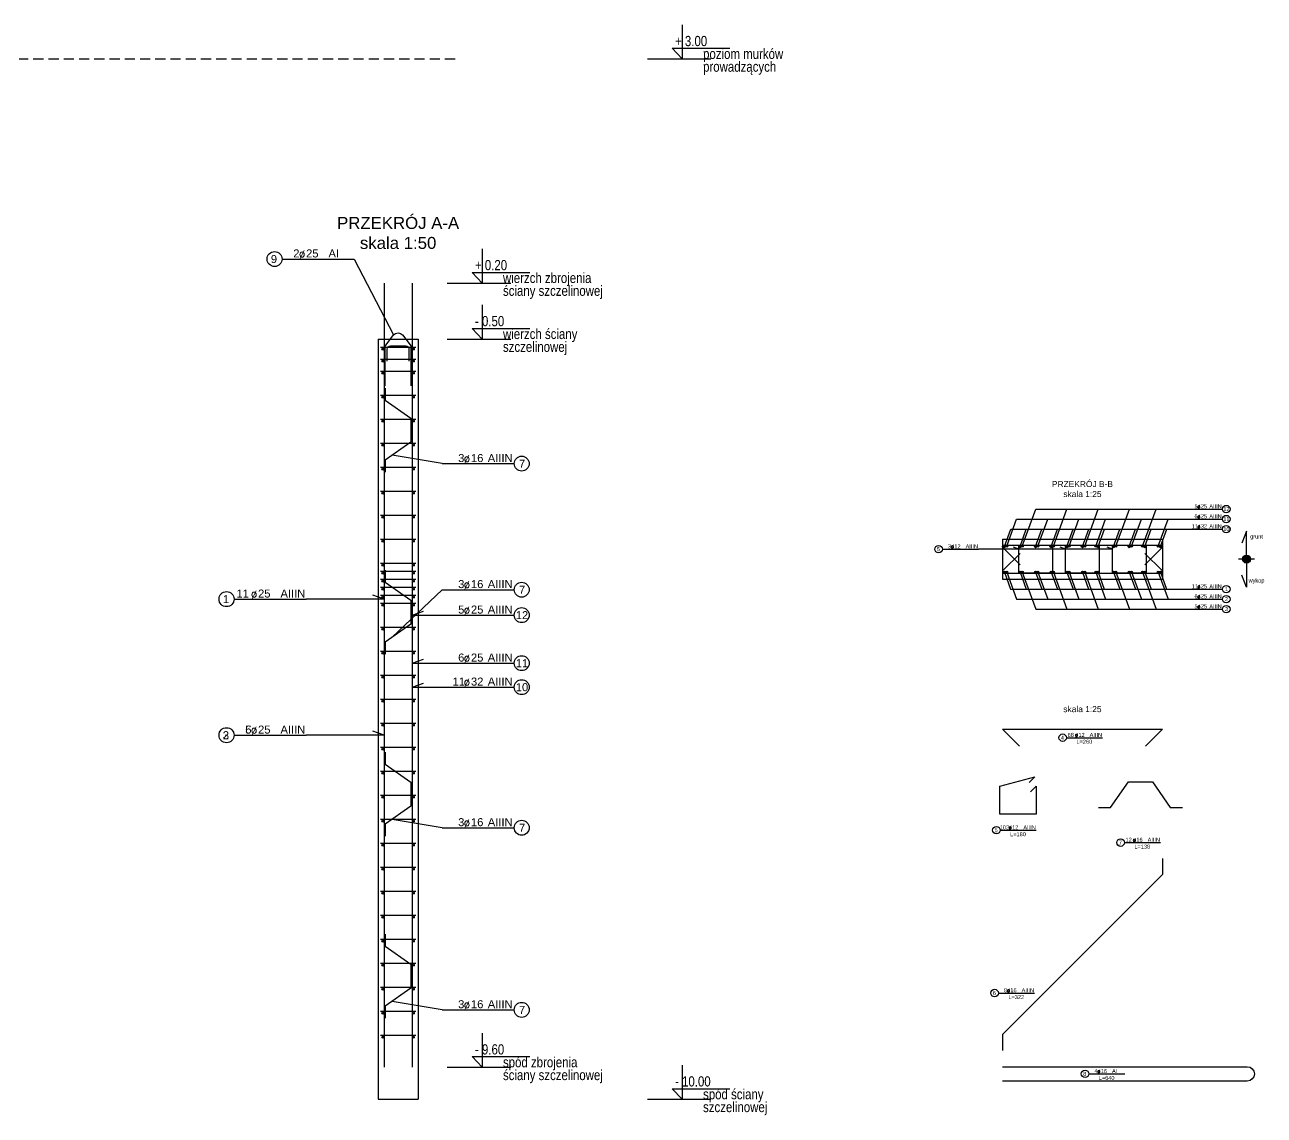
# Model space of a CAD drawing. Extents: x -5033 to 9347, y -17890 to -2362.
# Drawn here: x 3739 to 5287, y -15780 to -14417 of the extents above; entities that cross this region are included whole.
import ezdxf
from ezdxf.enums import TextEntityAlignment as Align

# ---------------------------------------------------------------- set-up
doc = ezdxf.new("R2010")
doc.units = 0
doc.header["$MEASUREMENT"] = 0
doc.linetypes.add('DASHED', pattern=[19.05, 12.7, -6.35])
for name, color, linetype in [('__SOL-KOTY_WYSOKOSCIOWE', 4, 'CONTINUOUS'), ('__SOL-OPISY', 4, 'CONTINUOUS'), ('__SOL-PRZERYWANA', 253, 'DASHED'), ('__SOL-WIDOK', 4, 'CONTINUOUS'), ('__SOL-ZBROJENIE', 3, 'CONTINUOUS')]:
    doc.layers.add(name, color=color, linetype=linetype)
doc.styles.add('ARIAL', font='arial.ttf', dxfattribs={"height": 2.5})
doc.styles.add('SIMPLEX', font='SIMPLEX.SHX', dxfattribs={"width": 0.8})
doc.styles.get("Standard").update_dxf_attribs({"font": 'arial.ttf'})

# ---------------------------------------------------------------- blocks, each defined once
blk = doc.blocks.new('OPIS_PRAWY')
at = {"layer": '__SOL-OPISY'}
blk.add_line((0, 0), (90, 0), dxfattribs=at)
blk.add_circle((99.4, 0), 9.36, dxfattribs=at)
at = {"layer": '__SOL-OPISY', "style": 'SIMPLEX', "width": 0.9}
blk.add_text(' %%c ', height=10, dxfattribs=at).set_placement((20.9, 0.5))
at = {"layer": '__SOL-OPISY', "style": 'ARIAL', "width": 0.8}
blk.add_attdef('ILOSC', text='', height=10, dxfattribs=at).set_placement((27.1, 0.1), align=Align.RIGHT)
for tag, p in [('SREDNICA', (35.4, 0.1)), ('STAL', (58.4, 0.5))]:
    blk.add_attdef(tag, p, '', height=10, dxfattribs=at)
for tag, p in [('NUMER', (99.4, 0)), ('DLUGOSC', (52.8, -6.1))]:
    blk.add_attdef(tag, text='', height=10, dxfattribs=at).set_placement(p, align=Align.MIDDLE)
blk = doc.blocks.new('OPIS_LEWY')
at = {"layer": '__SOL-OPISY'}
blk.add_line((-90, 0), (0, 0), dxfattribs=at)
blk.add_circle((-99.4, 0), 9.36, dxfattribs=at)
at = {"layer": '__SOL-OPISY', "style": 'SIMPLEX', "width": 0.9}
blk.add_text(' %%c ', height=10, dxfattribs=at).set_placement((-75, 0.5))
at = {"layer": '__SOL-OPISY', "style": 'ARIAL', "width": 0.8}
for tag, p in [('NUMER', (-99.4, 0)), ('DLUGOSC', (-58.9, -6.6))]:
    blk.add_attdef(tag, text='', height=10, dxfattribs=at).set_placement(p, align=Align.MIDDLE)
blk.add_attdef('ILOSC', text='', height=10, dxfattribs=at).set_placement((-74, 0.1), align=Align.RIGHT)
for tag, p in [('SREDNICA', (-65.8, 0.1)), ('STAL', (-42.7, 0.3))]:
    blk.add_attdef(tag, p, '', height=10, dxfattribs=at)
blk = doc.blocks.new('KOTA')
at = {"layer": '__SOL-KOTY_WYSOKOSCIOWE'}
for p, q in [((0, 33.4), (0, 0)), ((-34, 0), (28, 0)), ((0, 0), (-9.9, 10.4)), ((-9.9, 10.4), (46.5, 10.4))]:
    blk.add_line(p, q, dxfattribs=at)
at = {"layer": '__SOL-KOTY_WYSOKOSCIOWE', "style": 'ARIAL', "width": 0.8}
blk.add_attdef('RZEDNA', (500.5, 15.9), '', height=10.4, dxfattribs=at)

msp = doc.modelspace()

# ---------------------------------------------------------------- hatches: boundary and pattern name
at = {"layer": '__SOL-OPISY'}
msp.add_hatch(color=256, dxfattribs=at).paths.add_polyline_path([(5270, -15085, 1), (5260, -15085, 1)])
at = {"layer": '__SOL-ZBROJENIE'}
for points in [[(4187.2, -14822.5, 1), (4184.8, -14822.5, 1)], [(4225.2, -14822.5, 1), (4222.8, -14822.5, 1)], [(4187.2, -14837.5, 1), (4184.8, -14837.5, 1)], [(4225.2, -14837.5, 1), (4222.8, -14837.5, 1)], [(4187.2, -14852.5, 1), (4184.8, -14852.5, 1)], [(4225.2, -14852.5, 1), (4222.8, -14852.5, 1)], [(4187.2, -14882.5, 1), (4184.8, -14882.5, 1)], [(4225.2, -14882.5, 1), (4222.8, -14882.5, 1)], [(4187.2, -14912.5, 1), (4184.8, -14912.5, 1)], [(4225.2, -14912.5, 1), (4222.8, -14912.5, 1)], [(4187.2, -14942.5, 1), (4184.8, -14942.5, 1)], [(4225.2, -14942.5, 1), (4222.8, -14942.5, 1)], [(4187.2, -14972.5, 1), (4184.8, -14972.5, 1)], [(4225.2, -14972.5, 1), (4222.8, -14972.5, 1)], [(4187.2, -15002.5, 1), (4184.8, -15002.5, 1)], [(4225.2, -15002.5, 1), (4222.8, -15002.5, 1)], [(4187.2, -15032.5, 1), (4184.8, -15032.5, 1)], [(4225.2, -15032.5, 1), (4222.8, -15032.5, 1)], [(4187.2, -15062.5, 1), (4184.8, -15062.5, 1)], [(4225.2, -15062.5, 1), (4222.8, -15062.5, 1)], [(4964.1, -15069.1, 1), (4960.9, -15069.1, 1)], [(4966.6, -15068.8, 1), (4964.1, -15068.8, 1)], [(4983.6, -15069.1, 1), (4980.4, -15069.1, 1)], [(4986.1, -15068.8, 1), (4983.6, -15068.8, 1)], [(5003.1, -15069.1, 1), (4999.9, -15069.1, 1)], [(5005.6, -15068.8, 1), (5003.1, -15068.8, 1)], [(5022.6, -15069.1, 1), (5019.4, -15069.1, 1)], [(5025.1, -15068.8, 1), (5022.6, -15068.8, 1)], [(5042.1, -15069.1, 1), (5038.9, -15069.1, 1)], [(5044.6, -15068.8, 1), (5042.1, -15068.8, 1)], [(5061.6, -15069.1, 1), (5058.4, -15069.1, 1)], [(5064.1, -15068.8, 1), (5061.6, -15068.8, 1)], [(5077.9, -15068.8, 1), (5075.4, -15068.8, 1)], [(5081.1, -15069.1, 1), (5077.9, -15069.1, 1)], [(5100.6, -15069.1, 1), (5097.4, -15069.1, 1)], [(5103.1, -15068.8, 1), (5100.6, -15068.8, 1)], [(5120.1, -15069.1, 1), (5116.9, -15069.1, 1)], [(5122.6, -15068.8, 1), (5120.1, -15068.8, 1)], [(5136.4, -15068.8, 1), (5133.9, -15068.8, 1)], [(5139.6, -15069.1, 1), (5136.4, -15069.1, 1)], [(5155.9, -15068.8, 1), (5153.4, -15068.8, 1)], [(5159.1, -15069.1, 1), (5155.9, -15069.1, 1)], [(4187.2, -15092.5, 1), (4184.8, -15092.5, 1)], [(4225.2, -15092.5, 1), (4222.8, -15092.5, 1)], [(4187.2, -15102.5, 1), (4184.8, -15102.5, 1)], [(4187.2, -15112.5, 1), (4184.8, -15112.5, 1)], [(4225.2, -15102.5, 1), (4222.8, -15102.5, 1)], [(4225.2, -15112.5, 1), (4222.8, -15112.5, 1)], [(4963.75, -15101.2, 1), (4961.25, -15101.2, 1)], [(4966.6, -15101.2, 1), (4964.1, -15101.2, 1)], [(4983.25, -15101.2, 1), (4980.75, -15101.2, 1)], [(4986.1, -15101.2, 1), (4983.6, -15101.2, 1)], [(5002.75, -15101.2, 1), (5000.25, -15101.2, 1)], [(5005.6, -15101.2, 1), (5003.1, -15101.2, 1)], [(5022.25, -15101.2, 1), (5019.75, -15101.2, 1)], [(5025.1, -15101.2, 1), (5022.6, -15101.2, 1)], [(5041.75, -15101.2, 1), (5039.25, -15101.2, 1)], [(5044.6, -15101.2, 1), (5042.1, -15101.2, 1)], [(5061.25, -15101.2, 1), (5058.75, -15101.2, 1)], [(5064.1, -15101.2, 1), (5061.6, -15101.2, 1)], [(5077.9, -15101.2, 1), (5075.4, -15101.2, 1)], [(5080.75, -15101.2, 1), (5078.25, -15101.2, 1)], [(5100.25, -15101.2, 1), (5097.75, -15101.2, 1)], [(5103.1, -15101.2, 1), (5100.6, -15101.2, 1)], [(5119.75, -15101.2, 1), (5117.25, -15101.2, 1)], [(5122.6, -15101.2, 1), (5120.1, -15101.2, 1)], [(5136.4, -15101.2, 1), (5133.9, -15101.2, 1)], [(5139.25, -15101.2, 1), (5136.75, -15101.2, 1)], [(5155.9, -15101.2, 1), (5153.4, -15101.2, 1)], [(5158.75, -15101.2, 1), (5156.25, -15101.2, 1)], [(4187.2, -15122.5, 1), (4184.8, -15122.5, 1)], [(4225.2, -15122.5, 1), (4222.8, -15122.5, 1)], [(4187.2, -15132.5, 1), (4184.8, -15132.5, 1)], [(4187.2, -15142.5, 1), (4184.8, -15142.5, 1)], [(4225.2, -15132.5, 1), (4222.8, -15132.5, 1)], [(4225.2, -15142.5, 1), (4222.8, -15142.5, 1)], [(4187.2, -15172.5, 1), (4184.8, -15172.5, 1)], [(4225.2, -15172.5, 1), (4222.8, -15172.5, 1)], [(4187.2, -15202.5, 1), (4184.8, -15202.5, 1)], [(4225.2, -15202.5, 1), (4222.8, -15202.5, 1)], [(4187.2, -15232.5, 1), (4184.8, -15232.5, 1)], [(4225.2, -15232.5, 1), (4222.8, -15232.5, 1)], [(4187.2, -15262.5, 1), (4184.8, -15262.5, 1)], [(4225.2, -15262.5, 1), (4222.8, -15262.5, 1)], [(4187.2, -15292.5, 1), (4184.8, -15292.5, 1)], [(4225.2, -15292.5, 1), (4222.8, -15292.5, 1)], [(4187.2, -15322.5, 1), (4184.8, -15322.5, 1)], [(4225.2, -15322.5, 1), (4222.8, -15322.5, 1)], [(4187.2, -15352.5, 1), (4184.8, -15352.5, 1)], [(4225.2, -15352.5, 1), (4222.8, -15352.5, 1)], [(4187.2, -15382.5, 1), (4184.8, -15382.5, 1)], [(4225.2, -15382.5, 1), (4222.8, -15382.5, 1)], [(4187.2, -15412.5, 1), (4184.8, -15412.5, 1)], [(4225.2, -15412.5, 1), (4222.8, -15412.5, 1)], [(4187.2, -15442.5, 1), (4184.8, -15442.5, 1)], [(4225.2, -15442.5, 1), (4222.8, -15442.5, 1)], [(4187.2, -15472.5, 1), (4184.8, -15472.5, 1)], [(4225.2, -15472.5, 1), (4222.8, -15472.5, 1)], [(4187.2, -15502.5, 1), (4184.8, -15502.5, 1)], [(4225.2, -15502.5, 1), (4222.8, -15502.5, 1)], [(4187.2, -15532.5, 1), (4184.8, -15532.5, 1)], [(4225.2, -15532.5, 1), (4222.8, -15532.5, 1)], [(4187.2, -15562.5, 1), (4184.8, -15562.5, 1)], [(4225.2, -15562.5, 1), (4222.8, -15562.5, 1)], [(4187.2, -15592.5, 1), (4184.8, -15592.5, 1)], [(4225.2, -15592.5, 1), (4222.8, -15592.5, 1)], [(4187.2, -15622.5, 1), (4184.8, -15622.5, 1)], [(4225.2, -15622.5, 1), (4222.8, -15622.5, 1)], [(4187.2, -15652.5, 1), (4184.8, -15652.5, 1)], [(4225.2, -15652.5, 1), (4222.8, -15652.5, 1)], [(4187.2, -15682.5, 1), (4184.8, -15682.5, 1)], [(4225.2, -15682.5, 1), (4222.8, -15682.5, 1)]]:
    msp.add_hatch(color=256, dxfattribs=at).paths.add_polyline_path(points)

# ---------------------------------------------------------------- linework, layer by layer
at = {"layer": '__SOL-OPISY'}
for p, q in [((4150, -14710), (4199.4, -14804.9)), ((4260, -14965.7), (4197.52, -14955.2)), ((4965.35, -15068.8), (4977.63, -15035)), ((4977.63, -15035), (5190, -15035)), ((4984.85, -15068.8), (5001.68, -15022.5)), ((5001.68, -15022.5), (5190, -15022.5)), ((5004.35, -15068.8), (5016.63, -15035)), ((5023.85, -15068.8), (5040.68, -15022.5)), ((5043.35, -15068.8), (5055.63, -15035)), ((5062.85, -15068.8), (5079.68, -15022.5)), ((5076.65, -15068.8), (5088.93, -15035)), ((5101.85, -15068.8), (5118.68, -15022.5)), ((5121.35, -15068.8), (5133.63, -15035)), ((5135.15, -15068.8), (5151.98, -15022.5)), ((5154.65, -15068.8), (5166.93, -15035)), ((4962.5, -15069.1), (4970.36, -15047.5)), ((4970.36, -15047.5), (5190, -15047.5)), ((4982, -15069.1), (4989.86, -15047.5)), ((5001.5, -15069.1), (5009.36, -15047.5)), ((5021, -15069.1), (5028.86, -15047.5)), ((5040.5, -15069.1), (5048.36, -15047.5)), ((5060, -15069.1), (5067.86, -15047.5)), ((5079.5, -15069.1), (5087.36, -15047.5)), ((5099, -15069.1), (5106.86, -15047.5)), ((5118.5, -15069.1), (5126.36, -15047.5)), ((5138, -15069.1), (5145.86, -15047.5)), ((5157.5, -15069.1), (5165.36, -15047.5)), ((5265, -15050), (5259, -15065)), ((5265, -15085), (5265, -15050)), ((5097.4, -15072.5), (4930, -15072.5)), ((4980.4, -15072.5), (4973.82, -15070.1)), ((5038.9, -15072.5), (5032.32, -15070.1)), ((5097.4, -15072.5), (5090.82, -15070.1)), ((5275, -15085), (5255, -15085)), ((5265, -15085), (5265, -15120)), ((4962.5, -15101.2), (4970.23, -15122.5)), ((4965.35, -15101.2), (4977.63, -15135)), ((4982, -15101.2), (4989.73, -15122.5)), ((4984.85, -15101.2), (5001.68, -15147.5)), ((5001.5, -15101.2), (5009.23, -15122.5)), ((5004.35, -15101.2), (5016.63, -15135)), ((5021, -15101.2), (5028.73, -15122.5)), ((5023.85, -15101.2), (5040.68, -15147.5)), ((5040.5, -15101.2), (5048.23, -15122.5)), ((5043.35, -15101.2), (5055.63, -15135)), ((5060, -15101.2), (5067.73, -15122.5)), ((5062.85, -15101.2), (5079.68, -15147.5)), ((5076.65, -15101.2), (5088.93, -15135)), ((5079.5, -15101.2), (5087.23, -15122.5)), ((5099, -15101.2), (5106.73, -15122.5)), ((5101.85, -15101.2), (5118.68, -15147.5)), ((5118.5, -15101.2), (5126.23, -15122.5)), ((5121.35, -15101.2), (5133.63, -15135)), ((5135.15, -15101.2), (5151.98, -15147.5)), ((5138, -15101.2), (5145.73, -15122.5)), ((5154.65, -15101.2), (5166.93, -15135)), ((5157.5, -15101.2), (5165.23, -15122.5)), ((5265, -15120), (5259, -15105)), ((4260, -15123.2), (4197.52, -15182.7)), ((4970.23, -15122.5), (5190, -15122.5)), ((4187.5, -15135), (4090, -15135)), ((4187.5, -15135), (4173.4, -15129.9)), ((4977.63, -15135), (5190, -15135)), ((4222.5, -15155), (4236.6, -15149.9)), ((4222.5, -15155), (4260, -15155)), ((5001.68, -15147.5), (5190, -15147.5)), ((4222.5, -15215), (4236.6, -15209.9)), ((4222.5, -15215), (4260, -15215)), ((4222.5, -15245), (4236.6, -15239.9)), ((4222.5, -15245), (4260, -15245)), ((4187.5, -15305), (4090, -15305)), ((4187.5, -15305), (4090, -15305)), ((4187.5, -15305), (4173.4, -15299.9)), ((4187.5, -15305), (4173.4, -15299.9)), ((4260, -15420.7), (4197.52, -15410.2)), ((4260, -15648.2), (4197.52, -15637.7))]:
    msp.add_line(p, q, dxfattribs=at)
msp.add_circle((5265, -15085), 5, dxfattribs=at)
at = {"layer": '__SOL-PRZERYWANA'}
msp.add_line((2930, -14460), (4280, -14460), dxfattribs=at)
at = {"layer": '__SOL-WIDOK'}
for p, q in [((4180, -14810), (4180, -15760)), ((4180, -14810), (4230, -14810)), ((4230, -14810), (4230, -15760)), ((4960, -15060), (4960, -15110)), ((4960, -15060), (5160, -15060)), ((5160, -15060), (5160, -15110)), ((4960, -15110), (5160, -15110)), ((4180, -15760), (4230, -15760))]:
    msp.add_line(p, q, dxfattribs=at)
at = {"layer": '__SOL-ZBROJENIE'}
for p, q in [((4187.5, -14740), (4187.5, -15720)), ((4222.5, -14740), (4222.5, -15720)), ((4183, -14820), (4227, -14820)), ((4183, -14835), (4227, -14835)), ((4183, -14850), (4227, -14850)), ((4183, -14880), (4227, -14880)), ((4183, -14910), (4227, -14910)), ((4183, -14940), (4227, -14940)), ((4183, -14970), (4227, -14970)), ((4183, -15000), (4227, -15000)), ((4183, -15030), (4227, -15030)), ((4183, -15060), (4227, -15060)), ((4183, -15090), (4227, -15090)), ((4183, -15100), (4227, -15100)), ((4183, -15110), (4227, -15110)), ((4183, -15120), (4227, -15120)), ((4183, -15130), (4227, -15130)), ((4183, -15140), (4227, -15140)), ((4183, -15170), (4227, -15170)), ((4183, -15200), (4227, -15200)), ((4183, -15230), (4227, -15230)), ((4183, -15260), (4227, -15260)), ((4183, -15290), (4227, -15290)), ((4183, -15320), (4227, -15320)), ((4183, -15350), (4227, -15350)), ((4183, -15380), (4227, -15380)), ((4183, -15410), (4227, -15410)), ((4183, -15440), (4227, -15440)), ((4183, -15470), (4227, -15470)), ((4183, -15500), (4227, -15500)), ((4183, -15530), (4227, -15530)), ((4183, -15560), (4227, -15560)), ((4183, -15590), (4227, -15590)), ((4183, -15620), (4227, -15620)), ((4183, -15650), (4227, -15650)), ((4183, -15680), (4227, -15680))]:
    msp.add_line(p, q, dxfattribs=at)
for points in [[(4189, -14868.5), (4189, -14820, -0.16), (4190, -14817.4), (4199.4, -14804.9, -0.45), (4210.6, -14804.9), (4220, -14817.4, -0.16), (4221, -14820), (4221, -14868.5)], [(4191.5, -14837.5), (4191.5, -14822.5, -0.48), (4195.5, -14818.5), (4214.5, -14818.5, -0.48), (4218.5, -14822.5), (4218.5, -14837.5)], [(4982.21, -15092.2), (4961, -15071, -0.7), (4961.5, -15067.5), (5158.5, -15067.5, -0.7), (5159, -15071), (5137.79, -15092.2)], [(4982.21, -15092.2), (4961, -15071, -0.7), (4961.5, -15067.5), (5158.5, -15067.5, -0.7), (5159, -15071), (5137.79, -15092.2)], [(4982.21, -15077.8), (4961, -15099, 0.7), (4961.5, -15102.5), (5158.5, -15102.5, 0.7), (5159, -15099), (5137.79, -15077.8)], [(4982.21, -15077.8), (4961, -15099, 0.7), (4961.5, -15102.5), (5158.5, -15102.5, 0.7), (5159, -15099), (5137.79, -15077.8)], [(4960, -15719.2), (5265.86, -15719.2, -1), (5265.86, -15737.2), (4960, -15737.2)]]:
    msp.add_lwpolyline(points, format="xyb", dxfattribs=at)
for points in [[(4189, -14871.3), (4189, -14886.3), (4221, -14908.8), (4221, -14938.8), (4189, -14961.2), (4189, -14976.2)], [(4189, -15098.8), (4189, -15113.8), (4221, -15136.2), (4221, -15166.2), (4189, -15188.7), (4189, -15203.7)], [(4981.21, -15318.7), (4960, -15297.5), (5160, -15297.5), (5138.79, -15318.7)], [(4189, -15326.3), (4189, -15341.3), (4221, -15363.8), (4221, -15393.8), (4189, -15416.2), (4189, -15431.2)], [(4995.13, -15375.8), (5002.2, -15368.7), (5002.2, -15403.7), (4956.8, -15403.7), (4956.8, -15368.7), (5000.65, -15357), (4993.58, -15364)], [(5080, -15395.2), (5095, -15395.2), (5117.41, -15363.2), (5147.41, -15363.2), (5169.81, -15395.2), (5184.81, -15395.2)], [(5160, -15459.2), (5160, -15479.2), (4960, -15679.2), (4960, -15699.2)], [(4189, -15553.8), (4189, -15568.8), (4221, -15591.2), (4221, -15621.2), (4189, -15643.7), (4189, -15658.7)]]:
    msp.add_lwpolyline(points, dxfattribs=at)
for points in [[(4980.9, -15067.5), (5022.1, -15067.5, -0.414214), (5022.6, -15068), (5022.6, -15102, -0.414214), (5022.1, -15102.5), (4980.9, -15102.5, -0.414214), (4980.4, -15102), (4980.4, -15068, -0.414214)], [(5039.4, -15067.5), (5080.6, -15067.5, -0.414214), (5081.1, -15068), (5081.1, -15102, -0.414214), (5080.6, -15102.5), (5039.4, -15102.5, -0.414214), (5038.9, -15102), (5038.9, -15068, -0.414214)], [(5097.9, -15067.5), (5139.1, -15067.5, -0.414214), (5139.6, -15068), (5139.6, -15102, -0.414214), (5139.1, -15102.5), (5097.9, -15102.5, -0.414214), (5097.4, -15102), (5097.4, -15068, -0.414214)]]:
    msp.add_lwpolyline(points, format="xyb", close=True, dxfattribs=at)
for centre, radius in [((4186, -14822.5), 1.2), ((4224, -14822.5), 1.2), ((4186, -14837.5), 1.2), ((4224, -14837.5), 1.2), ((4186, -14852.5), 1.2), ((4224, -14852.5), 1.2), ((4186, -14882.5), 1.2), ((4224, -14882.5), 1.2), ((4186, -14912.5), 1.2), ((4224, -14912.5), 1.2), ((4186, -14942.5), 1.2), ((4224, -14942.5), 1.2), ((4186, -14972.5), 1.2), ((4224, -14972.5), 1.2), ((4186, -15002.5), 1.2), ((4224, -15002.5), 1.2), ((4186, -15032.5), 1.2), ((4224, -15032.5), 1.2), ((4186, -15062.5), 1.2), ((4224, -15062.5), 1.2), ((4962.5, -15069.1), 1.6), ((4965.35, -15068.8), 1.25), ((4982, -15069.1), 1.6), ((4984.85, -15068.8), 1.25), ((5001.5, -15069.1), 1.6), ((5004.35, -15068.8), 1.25), ((5021, -15069.1), 1.6), ((5023.85, -15068.8), 1.25), ((5040.5, -15069.1), 1.6), ((5043.35, -15068.8), 1.25), ((5060, -15069.1), 1.6), ((5062.85, -15068.8), 1.25), ((5076.65, -15068.8), 1.25), ((5079.5, -15069.1), 1.6), ((5099, -15069.1), 1.6), ((5101.85, -15068.8), 1.25), ((5118.5, -15069.1), 1.6), ((5121.35, -15068.8), 1.25), ((5135.15, -15068.8), 1.25), ((5138, -15069.1), 1.6), ((5154.65, -15068.8), 1.25), ((5157.5, -15069.1), 1.6), ((4186, -15092.5), 1.2), ((4224, -15092.5), 1.2), ((4186, -15102.5), 1.2), ((4186, -15112.5), 1.2), ((4224, -15102.5), 1.2), ((4224, -15112.5), 1.2), ((4962.5, -15101.2), 1.25), ((4965.35, -15101.2), 1.25), ((4982, -15101.2), 1.25), ((4984.85, -15101.2), 1.25), ((5001.5, -15101.2), 1.25), ((5004.35, -15101.2), 1.25), ((5021, -15101.2), 1.25), ((5023.85, -15101.2), 1.25), ((5040.5, -15101.2), 1.25), ((5043.35, -15101.2), 1.25), ((5060, -15101.2), 1.25), ((5062.85, -15101.2), 1.25), ((5076.65, -15101.2), 1.25), ((5079.5, -15101.2), 1.25), ((5099, -15101.2), 1.25), ((5101.85, -15101.2), 1.25), ((5118.5, -15101.2), 1.25), ((5121.35, -15101.2), 1.25), ((5135.15, -15101.2), 1.25), ((5138, -15101.2), 1.25), ((5154.65, -15101.2), 1.25), ((5157.5, -15101.2), 1.25), ((4186, -15122.5), 1.2), ((4224, -15122.5), 1.2), ((4186, -15132.5), 1.2), ((4186, -15142.5), 1.2), ((4224, -15132.5), 1.2), ((4224, -15142.5), 1.2), ((4186, -15172.5), 1.2), ((4224, -15172.5), 1.2), ((4186, -15202.5), 1.2), ((4224, -15202.5), 1.2), ((4186, -15232.5), 1.2), ((4224, -15232.5), 1.2), ((4186, -15262.5), 1.2), ((4224, -15262.5), 1.2), ((4186, -15292.5), 1.2), ((4224, -15292.5), 1.2), ((4186, -15322.5), 1.2), ((4224, -15322.5), 1.2), ((4186, -15352.5), 1.2), ((4224, -15352.5), 1.2), ((4186, -15382.5), 1.2), ((4224, -15382.5), 1.2), ((4186, -15412.5), 1.2), ((4224, -15412.5), 1.2), ((4186, -15442.5), 1.2), ((4224, -15442.5), 1.2), ((4186, -15472.5), 1.2), ((4224, -15472.5), 1.2), ((4186, -15502.5), 1.2), ((4224, -15502.5), 1.2), ((4186, -15532.5), 1.2), ((4224, -15532.5), 1.2), ((4186, -15562.5), 1.2), ((4224, -15562.5), 1.2), ((4186, -15592.5), 1.2), ((4224, -15592.5), 1.2), ((4186, -15622.5), 1.2), ((4224, -15622.5), 1.2), ((4186, -15652.5), 1.2), ((4224, -15652.5), 1.2), ((4186, -15682.5), 1.2), ((4224, -15682.5), 1.2)]:
    msp.add_circle(centre, radius, dxfattribs=at)

# ---------------------------------------------------------------- block references
at = {"layer": '__SOL-KOTY_WYSOKOSCIOWE'}
ref = msp.add_blockref('KOTA', (4560, -14460), dxfattribs=dict(at, xscale=1.28, yscale=1.28, zscale=1.28))
ref.add_attrib('RZEDNA', '+ 3.00', (4551, -14444), dxfattribs={"height": 12.8, "style": 'ARIAL', "width": 0.8})
ref.add_attrib('OPIS1', 'poziom murków', (4586, -14460), dxfattribs={"height": 12.8, "style": 'ARIAL', "width": 0.8})
ref.add_attrib('OPIS2', 'prowadzących', (4586, -14476), dxfattribs={"height": 12.8, "style": 'ARIAL', "width": 0.8})
ref = msp.add_blockref('KOTA', (4310, -14740), dxfattribs=dict(at, xscale=1.28, yscale=1.28, zscale=1.28))
ref.add_attrib('RZEDNA', '+ 0.20', (4301, -14724), dxfattribs={"height": 12.8, "style": 'ARIAL', "width": 0.8})
ref.add_attrib('OPIS1', 'wierzch zbrojenia', (4336, -14740), dxfattribs={"height": 12.8, "style": 'ARIAL', "width": 0.8})
ref.add_attrib('OPIS2', 'ściany szczelinowej', (4336, -14756), dxfattribs={"height": 12.8, "style": 'ARIAL', "width": 0.8})
ref = msp.add_blockref('KOTA', (4310, -14810), dxfattribs=dict(at, xscale=1.28, yscale=1.28, zscale=1.28))
ref.add_attrib('RZEDNA', '- 0.50', (4301, -14794), dxfattribs={"height": 12.8, "style": 'ARIAL', "width": 0.8})
ref.add_attrib('OPIS1', 'wierzch ściany', (4336, -14810), dxfattribs={"height": 12.8, "style": 'ARIAL', "width": 0.8})
ref.add_attrib('OPIS2', 'szczelinowej', (4336, -14826), dxfattribs={"height": 12.8, "style": 'ARIAL', "width": 0.8})
ref = msp.add_blockref('KOTA', (4310, -15720), dxfattribs=dict(at, xscale=1.28, yscale=1.28, zscale=1.28))
ref.add_attrib('RZEDNA', '- 9.60', (4301, -15704), dxfattribs={"height": 12.8, "style": 'ARIAL', "width": 0.8})
ref.add_attrib('OPIS1', 'spód zbrojenia', (4336, -15720), dxfattribs={"height": 12.8, "style": 'ARIAL', "width": 0.8})
ref.add_attrib('OPIS2', 'ściany szczelinowej', (4336, -15736), dxfattribs={"height": 12.8, "style": 'ARIAL', "width": 0.8})
ref = msp.add_blockref('KOTA', (4560, -15760), dxfattribs=dict(at, xscale=1.28, yscale=1.28, zscale=1.28))
ref.add_attrib('RZEDNA', '- 10.00', (4551, -15744), dxfattribs={"height": 12.8, "style": 'ARIAL', "width": 0.8})
ref.add_attrib('OPIS1', 'spód ściany', (4586, -15760), dxfattribs={"height": 12.8, "style": 'ARIAL', "width": 0.8})
ref.add_attrib('OPIS2', 'szczelinowej', (4586, -15776), dxfattribs={"height": 12.8, "style": 'ARIAL', "width": 0.8})
at = {"layer": '__SOL-OPISY'}
ref = msp.add_blockref('OPIS_LEWY', (4150, -14710), dxfattribs=at)
ref.add_attrib('ILOSC', '2', (4074, -14708), dxfattribs={"height": 10, "style": 'ARIAL'})
ref.add_attrib('SREDNICA', '25', (4090, -14708), dxfattribs={"height": 10, "style": 'ARIAL'})
ref.add_attrib('STAL', 'AI', (4118, -14708), dxfattribs={"height": 10, "style": 'ARIAL'})
ref.add_attrib('NUMER', '9', (4046, -14715), dxfattribs={"height": 10, "style": 'ARIAL'})
ref = msp.add_blockref('OPIS_PRAWY', (4260, -14965.7), dxfattribs=at)
ref.add_attrib('ILOSC', '3', (4280, -14963.7), dxfattribs={"height": 10, "style": 'ARIAL'})
ref.add_attrib('SREDNICA', '16', (4296, -14963.7), dxfattribs={"height": 10, "style": 'ARIAL'})
ref.add_attrib('STAL', 'AIIIN', (4317, -14963.7), dxfattribs={"height": 10, "style": 'ARIAL'})
ref.add_attrib('NUMER', '7', (4356, -14970.7), dxfattribs={"height": 10, "style": 'ARIAL'})
ref = msp.add_blockref('OPIS_PRAWY', (5190, -15022.5), dxfattribs=dict(at, xscale=0.5, yscale=0.5, zscale=0.5))
ref.add_attrib('ILOSC', '5', (5200, -15021.5), dxfattribs={"height": 5, "style": 'ARIAL'})
ref.add_attrib('SREDNICA', '25', (5208, -15021.5), dxfattribs={"height": 5, "style": 'ARIAL'})
ref.add_attrib('STAL', 'AIIIN', (5218.5, -15021.5), dxfattribs={"height": 5, "style": 'ARIAL'})
ref.add_attrib('NUMER', '12', (5236, -15025), dxfattribs={"height": 5, "style": 'ARIAL'})
ref = msp.add_blockref('OPIS_PRAWY', (5190, -15035), dxfattribs=dict(at, xscale=0.5, yscale=0.5, zscale=0.5))
ref.add_attrib('ILOSC', '6', (5200, -15034), dxfattribs={"height": 5, "style": 'ARIAL'})
ref.add_attrib('SREDNICA', '25', (5208, -15034), dxfattribs={"height": 5, "style": 'ARIAL'})
ref.add_attrib('STAL', 'AIIIN', (5218.5, -15034), dxfattribs={"height": 5, "style": 'ARIAL'})
ref.add_attrib('NUMER', '11', (5236, -15037.5), dxfattribs={"height": 5, "style": 'ARIAL'})
ref = msp.add_blockref('OPIS_PRAWY', (5190, -15047.5), dxfattribs=dict(at, xscale=0.5, yscale=0.5, zscale=0.5))
ref.add_attrib('ILOSC', '11', (5196.5, -15046.5), dxfattribs={"height": 5, "style": 'ARIAL'})
ref.add_attrib('SREDNICA', '32', (5208, -15046.5), dxfattribs={"height": 5, "style": 'ARIAL'})
ref.add_attrib('STAL', 'AIIIN', (5218.5, -15046.5), dxfattribs={"height": 5, "style": 'ARIAL'})
ref.add_attrib('NUMER', '10', (5236, -15050), dxfattribs={"height": 5, "style": 'ARIAL'})
ref = msp.add_blockref('OPIS_LEWY', (4930, -15072.5), dxfattribs=dict(at, xscale=0.5, yscale=0.5, zscale=0.5))
ref.add_attrib('ILOSC', '3', (4892, -15071.5), dxfattribs={"height": 5, "style": 'ARIAL'})
ref.add_attrib('SREDNICA', '12', (4900, -15071.5), dxfattribs={"height": 5, "style": 'ARIAL'})
ref.add_attrib('STAL', 'AIIIN', (4914, -15071.5), dxfattribs={"height": 5, "style": 'ARIAL'})
ref.add_attrib('NUMER', '5', (4878, -15075), dxfattribs={"height": 5, "style": 'ARIAL'})
ref = msp.add_blockref('OPIS_PRAWY', (4260, -15123.2), dxfattribs=at)
ref.add_attrib('ILOSC', '3', (4280, -15121.2), dxfattribs={"height": 10, "style": 'ARIAL'})
ref.add_attrib('SREDNICA', '16', (4296, -15121.2), dxfattribs={"height": 10, "style": 'ARIAL'})
ref.add_attrib('STAL', 'AIIIN', (4317, -15121.2), dxfattribs={"height": 10, "style": 'ARIAL'})
ref.add_attrib('NUMER', '7', (4356, -15128.2), dxfattribs={"height": 10, "style": 'ARIAL'})
ref = msp.add_blockref('OPIS_LEWY', (4090, -15135), dxfattribs=at)
ref.add_attrib('ILOSC', '11', (4003, -15133), dxfattribs={"height": 10, "style": 'ARIAL'})
ref.add_attrib('SREDNICA', '25', (4030, -15133), dxfattribs={"height": 10, "style": 'ARIAL'})
ref.add_attrib('STAL', 'AIIIN', (4058, -15133), dxfattribs={"height": 10, "style": 'ARIAL'})
ref.add_attrib('NUMER', '1', (3986, -15140), dxfattribs={"height": 10, "style": 'ARIAL'})
ref = msp.add_blockref('OPIS_PRAWY', (5190, -15122.5), dxfattribs=dict(at, xscale=0.5, yscale=0.5, zscale=0.5))
ref.add_attrib('ILOSC', '11', (5196.5, -15121.5), dxfattribs={"height": 5, "style": 'ARIAL'})
ref.add_attrib('SREDNICA', '25', (5208, -15121.5), dxfattribs={"height": 5, "style": 'ARIAL'})
ref.add_attrib('STAL', 'AIIIN', (5218.5, -15121.5), dxfattribs={"height": 5, "style": 'ARIAL'})
ref.add_attrib('NUMER', '1', (5238, -15125), dxfattribs={"height": 5, "style": 'ARIAL'})
ref = msp.add_blockref('OPIS_PRAWY', (5190, -15135), dxfattribs=dict(at, xscale=0.5, yscale=0.5, zscale=0.5))
ref.add_attrib('ILOSC', '6', (5200, -15134), dxfattribs={"height": 5, "style": 'ARIAL'})
ref.add_attrib('SREDNICA', '25', (5208, -15134), dxfattribs={"height": 5, "style": 'ARIAL'})
ref.add_attrib('STAL', 'AIIIN', (5218.5, -15134), dxfattribs={"height": 5, "style": 'ARIAL'})
ref.add_attrib('NUMER', '2', (5238, -15137.5), dxfattribs={"height": 5, "style": 'ARIAL'})
ref = msp.add_blockref('OPIS_PRAWY', (4260, -15155), dxfattribs=at)
ref.add_attrib('ILOSC', '5', (4280, -15153), dxfattribs={"height": 10, "style": 'ARIAL'})
ref.add_attrib('SREDNICA', '25', (4296, -15153), dxfattribs={"height": 10, "style": 'ARIAL'})
ref.add_attrib('STAL', 'AIIIN', (4317, -15153), dxfattribs={"height": 10, "style": 'ARIAL'})
ref.add_attrib('NUMER', '12', (4352, -15160), dxfattribs={"height": 10, "style": 'ARIAL'})
ref = msp.add_blockref('OPIS_PRAWY', (5190, -15147.5), dxfattribs=dict(at, xscale=0.5, yscale=0.5, zscale=0.5))
ref.add_attrib('ILOSC', '5', (5200, -15146.5), dxfattribs={"height": 5, "style": 'ARIAL'})
ref.add_attrib('SREDNICA', '25', (5208, -15146.5), dxfattribs={"height": 5, "style": 'ARIAL'})
ref.add_attrib('STAL', 'AIIIN', (5218.5, -15146.5), dxfattribs={"height": 5, "style": 'ARIAL'})
ref.add_attrib('NUMER', '3', (5238, -15150), dxfattribs={"height": 5, "style": 'ARIAL'})
ref = msp.add_blockref('OPIS_PRAWY', (4260, -15215), dxfattribs=at)
ref.add_attrib('ILOSC', '6', (4280, -15213), dxfattribs={"height": 10, "style": 'ARIAL'})
ref.add_attrib('SREDNICA', '25', (4296, -15213), dxfattribs={"height": 10, "style": 'ARIAL'})
ref.add_attrib('STAL', 'AIIIN', (4317, -15213), dxfattribs={"height": 10, "style": 'ARIAL'})
ref.add_attrib('NUMER', '11', (4352, -15220), dxfattribs={"height": 10, "style": 'ARIAL'})
ref = msp.add_blockref('OPIS_PRAWY', (4260, -15245), dxfattribs=at)
ref.add_attrib('ILOSC', '11', (4273, -15243), dxfattribs={"height": 10, "style": 'ARIAL'})
ref.add_attrib('SREDNICA', '32', (4296, -15243), dxfattribs={"height": 10, "style": 'ARIAL'})
ref.add_attrib('STAL', 'AIIIN', (4317, -15243), dxfattribs={"height": 10, "style": 'ARIAL'})
ref.add_attrib('NUMER', '10', (4352, -15250), dxfattribs={"height": 10, "style": 'ARIAL'})
ref = msp.add_blockref('OPIS_LEWY', (4090, -15305), dxfattribs=at)
ref.add_attrib('ILOSC', '6', (4014, -15303), dxfattribs={"height": 10, "style": 'ARIAL'})
ref.add_attrib('SREDNICA', '25', (4030, -15303), dxfattribs={"height": 10, "style": 'ARIAL'})
ref.add_attrib('STAL', 'AIIIN', (4058, -15303), dxfattribs={"height": 10, "style": 'ARIAL'})
ref.add_attrib('NUMER', '2', (3986, -15310), dxfattribs={"height": 10, "style": 'ARIAL'})
ref = msp.add_blockref('OPIS_LEWY', (4090, -15305), dxfattribs=at)
ref.add_attrib('ILOSC', '5', (4014, -15303), dxfattribs={"height": 10, "style": 'ARIAL'})
ref.add_attrib('SREDNICA', '25', (4030, -15303), dxfattribs={"height": 10, "style": 'ARIAL'})
ref.add_attrib('STAL', 'AIIIN', (4058, -15303), dxfattribs={"height": 10, "style": 'ARIAL'})
ref.add_attrib('NUMER', '3', (3986, -15310), dxfattribs={"height": 10, "style": 'ARIAL'})
ref = msp.add_blockref('OPIS_LEWY', (5085, -15308.1), dxfattribs=dict(at, xscale=0.5, yscale=0.5, zscale=0.5))
ref.add_attrib('ILOSC', '68', (5041.5, -15307.1), dxfattribs={"height": 5, "style": 'ARIAL'})
ref.add_attrib('SREDNICA', '12', (5055, -15307.1), dxfattribs={"height": 5, "style": 'ARIAL'})
ref.add_attrib('DLUGOSC', 'L=260', (5052.5, -15315.6), dxfattribs={"height": 5, "style": 'ARIAL'})
ref.add_attrib('STAL', 'AIIIN', (5069, -15307.1), dxfattribs={"height": 5, "style": 'ARIAL'})
ref.add_attrib('NUMER', '4', (5033, -15310.6), dxfattribs={"height": 5, "style": 'ARIAL'})
ref = msp.add_blockref('OPIS_PRAWY', (4260, -15420.7), dxfattribs=at)
ref.add_attrib('ILOSC', '3', (4280, -15418.7), dxfattribs={"height": 10, "style": 'ARIAL'})
ref.add_attrib('SREDNICA', '16', (4296, -15418.7), dxfattribs={"height": 10, "style": 'ARIAL'})
ref.add_attrib('STAL', 'AIIIN', (4317, -15418.7), dxfattribs={"height": 10, "style": 'ARIAL'})
ref.add_attrib('NUMER', '7', (4356, -15425.7), dxfattribs={"height": 10, "style": 'ARIAL'})
ref = msp.add_blockref('OPIS_LEWY', (5002.2, -15423.7), dxfattribs=dict(at, xscale=0.5, yscale=0.5, zscale=0.5))
ref.add_attrib('ILOSC', '102', (4956.7, -15422.7), dxfattribs={"height": 5, "style": 'ARIAL'})
ref.add_attrib('SREDNICA', '12', (4972.2, -15422.7), dxfattribs={"height": 5, "style": 'ARIAL'})
ref.add_attrib('DLUGOSC', 'L=180', (4969.7, -15431.2), dxfattribs={"height": 5, "style": 'ARIAL'})
ref.add_attrib('STAL', 'AIIIN', (4986.2, -15422.7), dxfattribs={"height": 5, "style": 'ARIAL'})
ref.add_attrib('NUMER', '5', (4950.2, -15426.2), dxfattribs={"height": 5, "style": 'ARIAL'})
ref = msp.add_blockref('OPIS_LEWY', (5157.41, -15439.2), dxfattribs=dict(at, xscale=0.5, yscale=0.5, zscale=0.5))
ref.add_attrib('ILOSC', '12', (5113.91, -15438.2), dxfattribs={"height": 5, "style": 'ARIAL'})
ref.add_attrib('SREDNICA', '16', (5127.41, -15438.2), dxfattribs={"height": 5, "style": 'ARIAL'})
ref.add_attrib('DLUGOSC', 'L=138', (5124.91, -15446.7), dxfattribs={"height": 5, "style": 'ARIAL'})
ref.add_attrib('STAL', 'AIIIN', (5141.41, -15438.2), dxfattribs={"height": 5, "style": 'ARIAL'})
ref.add_attrib('NUMER', '7', (5105.41, -15441.7), dxfattribs={"height": 5, "style": 'ARIAL'})
ref = msp.add_blockref('OPIS_LEWY', (5000, -15627.2), dxfattribs=dict(at, xscale=0.5, yscale=0.5, zscale=0.5))
ref.add_attrib('ILOSC', '8', (4962, -15626.2), dxfattribs={"height": 5, "style": 'ARIAL'})
ref.add_attrib('SREDNICA', '16', (4970, -15626.2), dxfattribs={"height": 5, "style": 'ARIAL'})
ref.add_attrib('DLUGOSC', 'L=322', (4967.5, -15634.7), dxfattribs={"height": 5, "style": 'ARIAL'})
ref.add_attrib('STAL', 'AIIIN', (4984, -15626.2), dxfattribs={"height": 5, "style": 'ARIAL'})
ref.add_attrib('NUMER', '6', (4948, -15629.7), dxfattribs={"height": 5, "style": 'ARIAL'})
ref = msp.add_blockref('OPIS_PRAWY', (4260, -15648.2), dxfattribs=at)
ref.add_attrib('ILOSC', '3', (4280, -15646.2), dxfattribs={"height": 10, "style": 'ARIAL'})
ref.add_attrib('SREDNICA', '16', (4296, -15646.2), dxfattribs={"height": 10, "style": 'ARIAL'})
ref.add_attrib('STAL', 'AIIIN', (4317, -15646.2), dxfattribs={"height": 10, "style": 'ARIAL'})
ref.add_attrib('NUMER', '7', (4356, -15653.2), dxfattribs={"height": 10, "style": 'ARIAL'})
ref = msp.add_blockref('OPIS_LEWY', (5112.93, -15728.2), dxfattribs=dict(at, xscale=0.5, yscale=0.5, zscale=0.5))
ref.add_attrib('ILOSC', '4', (5074.93, -15727.2), dxfattribs={"height": 5, "style": 'ARIAL'})
ref.add_attrib('SREDNICA', '16', (5082.93, -15727.2), dxfattribs={"height": 5, "style": 'ARIAL'})
ref.add_attrib('DLUGOSC', 'L=640', (5080.43, -15735.7), dxfattribs={"height": 5, "style": 'ARIAL'})
ref.add_attrib('STAL', 'AI', (5096.93, -15727.2), dxfattribs={"height": 5, "style": 'ARIAL'})
ref.add_attrib('NUMER', '8', (5060.93, -15730.7), dxfattribs={"height": 5, "style": 'ARIAL'})

# ---------------------------------------------------------------- texts
at = {"layer": '__SOL-OPISY', "width": 2500, "attachment_point": 5}
for s, insert, char_height in [('\\P\\P\\PPRZEKRÓJ A-A\\Pskala 1:50\\P', (4205, -14640), 15), ('PRZEKRÓJ B-B\\Pskala 1:25\\P', (5060, -14997.5), 7.5), ('grunt\\P', (5277.5, -15057.5), 5), ('wykop\\P', (5277.5, -15112.5), 5), ('skala 1:25\\P', (5060, -15272.5), 7.5)]:
    msp.add_mtext(s, dxfattribs=dict(at, insert=insert, char_height=char_height))

doc.saveas('drawing.dxf')
